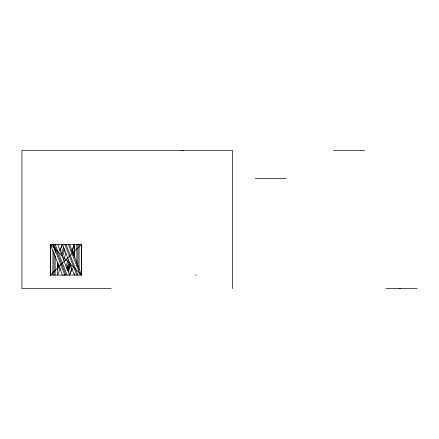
<?xml version="1.0" encoding="UTF-8"?>
<svg xmlns="http://www.w3.org/2000/svg" width="439" height="439" viewBox="0 0 439 439"><rect width="100%" height="100%" fill="white"/><g stroke="black" fill="none" stroke-linecap="round" stroke-linejoin="round"><path stroke-width="0.66" d="M74.383 275.072L74.383 273.706L74.383 275.072L62.409 244.331L63.633 244.336M74.389 257.309L74.389 244.331M77.939 266.874L77.944 244.331M79.075 269.606L79.08 244.331M52.883 275.072L52.927 250.477M53.997 275.072L54.035 252.529M55.138 275.072L55.166 255.942M50.54 244.331L50.441 275.072L81.55 275.072L81.55 244.331L50.441 244.331L50.441 275.072L81.55 244.331L81.55 274.979M66.827 268.531L69.071 261.337M72.139 251.525L74.383 244.331L74.383 255.942M74.383 244.331L71.683 251.229M67.529 270.589L70.026 263.543M73.198 254.576L74.334 251.377M57.289 263.779L57.772 262.522M61.158 253.742L63.825 246.839M57.207 266.917L58.42 263.779M61.575 255.624L64.242 248.721M60.28 268.169L57.608 275.072L57.608 262.094M63.441 260.014L66.113 253.111M57.355 269.425L59.062 265.035M62.223 256.875L64.901 249.978M67.655 270.682L70.35 263.779M73.532 255.624L74.509 253.111M68.281 271.933L70.975 265.035M71.974 268.8L69.521 275.072L57.608 244.331M65.79 266.286L68.489 259.389M66.991 269.425L69.697 262.522M73.137 253.742L74.367 250.603M69.516 275.072L72.215 268.169M67.82 270.682L70.498 264.404M57.279 268.35L59.221 266.424M64.072 261.622L67.957 257.781M72.814 252.974L74.268 251.536M333.404 150.418L364.513 150.418M255.262 178.563L286.371 178.563M195.289 275.072L196.101 275.072M111.232 288.588L21.95 288.588L21.95 150.418L232.582 150.418L232.582 288.588M385.941 288.588L417.05 288.588M182.108 150.412L183.326 150.418M63.628 275.066L64.846 275.072L52.878 244.331L55.786 252.655M399.128 288.582L400.346 288.588M50.54 275.072L50.441 244.331L81.55 275.072L69.581 244.331M68.352 244.331L80.321 275.072M65.971 244.331L77.933 275.072M64.846 244.331L76.814 275.072M55.138 244.331L67.112 275.072M53.997 244.331L65.971 275.072M50.441 244.331L62.409 275.072M76.82 244.331L76.825 263.46M50.485 244.331L50.447 275.072L50.501 244.331M62.349 244.331L59.934 250.603L62.349 244.331"/></g></svg>
